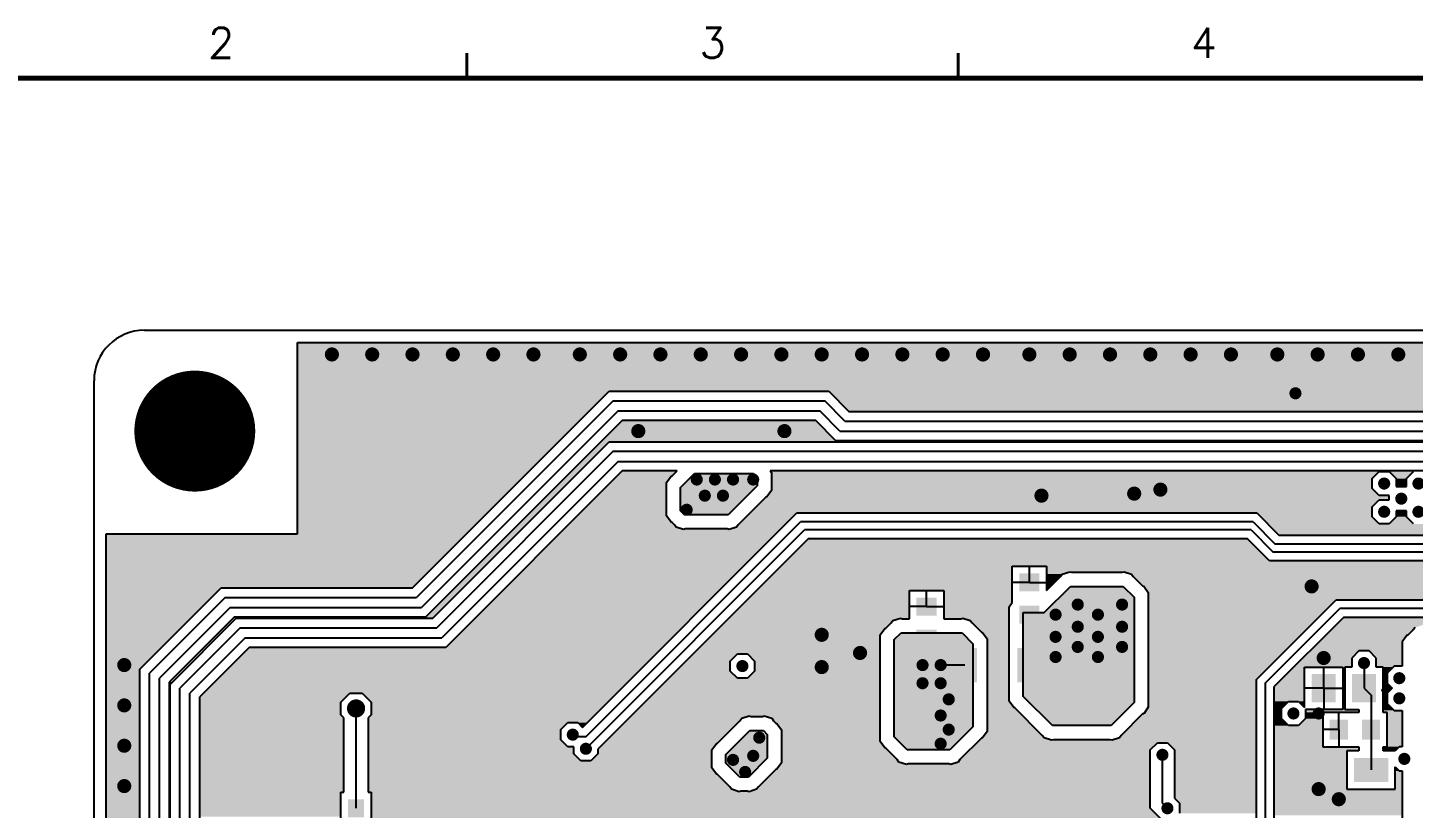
# Model space of a CAD drawing. Extents: x 295 to 953, y 10 to 290.
# Drawn here: x 545.9 to 683.4, y 212.6 to 290 of the extents above; entities that cross this region are included whole.
import ezdxf
from ezdxf.enums import TextEntityAlignment as Align

# ---------------------------------------------------------------- set-up
doc = ezdxf.new("R2010")
doc.units = 0
doc.header["$LTSCALE"] = 5
doc.header["$MEASUREMENT"] = 0
doc.layers.get('0').update_dxf_attribs({"linetype": 'CONTINUOUS', "lineweight": 25})
for name, color, linetype in [('19_SOLD_GBR', 10, 'CONTINUOUS'), ('문자', 4, 'CONTINUOUS'), ('테두리', 3, 'CONTINUOUS')]:
    doc.layers.add(name, color=color, linetype=linetype)
doc.styles.get("Standard").update_dxf_attribs({"font": 'simplex.shx'})

# ---------------------------------------------------------------- blocks, each defined once
blk = doc.blocks.new('C')
at = {"layer": '테두리'}
for points, const_width in [([(112.5, 287.5), (112.5, 285)], 0.3), ([(161.25, 287.5), (161.25, 285)], 0.3), ([(15, 285), (15, 15), (405, 15), (405, 285), (15, 285)], 0.5)]:
    blk.add_lwpolyline(points, dxfattribs=dict(at, const_width=const_width))
at = {"layer": '문자'}
for s, p in [('2', (88.12, 288.5)), ('3', (136.88, 288.5)), ('4', (185.62, 288.5))]:
    blk.add_text(s, height=3, dxfattribs=at).set_placement(p, align=Align.MIDDLE)

msp = doc.modelspace()

# ---------------------------------------------------------------- linework, layer by layer
for points, const_width in [([(576.43, 257.6, -1), (575.73, 257.6, -1)], 0.7), ([(580.43, 257.6, -1), (579.73, 257.6, -1)], 0.7), ([(584.43, 257.6, -1), (583.73, 257.6, -1)], 0.7), ([(588.43, 257.6, -1), (587.73, 257.6, -1)], 0.7), ([(592.43, 257.6, -1), (591.73, 257.6, -1)], 0.7), ([(596.43, 257.6, -1), (595.73, 257.6, -1)], 0.7), ([(601.03, 257.6, -1), (600.33, 257.6, -1)], 0.7), ([(605.03, 257.6, -1), (604.33, 257.6, -1)], 0.7), ([(609.03, 257.6, -1), (608.33, 257.6, -1)], 0.7), ([(613.03, 257.6, -1), (612.33, 257.6, -1)], 0.7), ([(617.03, 257.6, -1), (616.33, 257.6, -1)], 0.7), ([(621.03, 257.6, -1), (620.33, 257.6, -1)], 0.7), ([(625.03, 257.6, -1), (624.33, 257.6, -1)], 0.7), ([(629.03, 257.6, -1), (628.33, 257.6, -1)], 0.7), ([(633.03, 257.6, -1), (632.33, 257.6, -1)], 0.7), ([(637.03, 257.6, -1), (636.33, 257.6, -1)], 0.7), ([(641.03, 257.6, -1), (640.33, 257.6, -1)], 0.7), ([(645.63, 257.6, -1), (644.93, 257.6, -1)], 0.7), ([(649.63, 257.6, -1), (648.93, 257.6, -1)], 0.7), ([(653.63, 257.6, -1), (652.93, 257.6, -1)], 0.7), ([(657.63, 257.6, -1), (656.93, 257.6, -1)], 0.7), ([(661.63, 257.6, -1), (660.93, 257.6, -1)], 0.7), ([(665.63, 257.6, -1), (664.93, 257.6, -1)], 0.7), ([(670.23, 257.6, -1), (669.53, 257.6, -1)], 0.7), ([(674.23, 257.6, -1), (673.53, 257.6, -1)], 0.7), ([(678.23, 257.6, -1), (677.53, 257.6, -1)], 0.7), ([(682.23, 257.6, -1), (681.53, 257.6, -1)], 0.7), ([(565.48, 250, -1), (559.48, 250, -1)], 6), ([(671.98, 253.75, -1), (671.38, 253.75, -1)], 0.6), ([(606.83, 250, -1), (606.13, 250, -1)], 0.7), ([(621.33, 250, -1), (620.63, 250, -1)], 0.7), ([(612.58, 245.2, -1), (611.98, 245.2, -1)], 0.6), ([(614.38, 245.2, -1), (613.78, 245.2, -1)], 0.6), ([(616.18, 245.2, -1), (615.58, 245.2, -1)], 0.6), ([(618.18, 245.2, -1), (617.58, 245.2, -1)], 0.6), ([(658.63, 244.2, -1), (657.93, 244.2, -1)], 0.7), ([(680.78, 244.8, -1), (680.18, 244.8, -1)], 0.6), ([(684.18, 244.8, -1), (683.58, 244.8, -1)], 0.6), ([(613.38, 243.6, -1), (612.78, 243.6, -1)], 0.6), ([(615.18, 243.6, -1), (614.58, 243.6, -1)], 0.6), ([(646.83, 243.6, -1), (646.13, 243.6, -1)], 0.7), ([(656.03, 243.8, -1), (655.33, 243.8, -1)], 0.7), ([(682.48, 243.3, -1), (681.88, 243.3, -1)], 0.6), ([(611.58, 242.2, -1), (610.98, 242.2, -1)], 0.6), ([(680.78, 242, -1), (680.18, 242, -1)], 0.6), ([(684.18, 242, -1), (683.58, 242, -1)], 0.6), ([(673.63, 234.6, -1), (672.93, 234.6, -1)], 0.7), ([(648.18, 231.8, -1), (647.58, 231.8, -1)], 0.6), ([(650.38, 232.8, -1), (649.78, 232.8, -1)], 0.6), ([(652.38, 231.8, -1), (651.78, 231.8, -1)], 0.6), ([(654.78, 232.8, -1), (654.18, 232.8, -1)], 0.6), ([(650.38, 230.6, -1), (649.78, 230.6, -1)], 0.6), ([(654.78, 230.6, -1), (654.18, 230.6, -1)], 0.6), ([(625.03, 229.8, -1), (624.33, 229.8, -1)], 0.7), ([(648.18, 229.6, -1), (647.58, 229.6, -1)], 0.6), ([(652.38, 229.6, -1), (651.78, 229.6, -1)], 0.6), ([(628.83, 228, -1), (628.13, 228, -1)], 0.7), ([(648.18, 227.6, -1), (647.58, 227.6, -1)], 0.6), ([(650.38, 228.6, -1), (649.78, 228.6, -1)], 0.6), ([(652.38, 227.6, -1), (651.78, 227.6, -1)], 0.6), ([(654.78, 228.6, -1), (654.18, 228.6, -1)], 0.6), ([(674.83, 227.5, -1), (674.13, 227.5, -1)], 0.7), ([(555.83, 226.8, -1), (555.13, 226.8, -1)], 0.7), ([(617.11, 226.7, -1), (616.51, 226.7, -1)], 0.6), ([(625.03, 226.6, -1), (624.33, 226.6, -1)], 0.7), ([(634.98, 226.8, -1), (634.38, 226.8, -1)], 0.6), ([(636.78, 226.8, -1), (636.18, 226.8, -1)], 0.6), ([(678.78, 227, -1), (678.18, 227, -1)], 0.6), ([(634.98, 225, -1), (634.38, 225, -1)], 0.6), ([(636.78, 225, -1), (636.18, 225, -1)], 0.6), ([(682.28, 225.5, -1), (681.68, 225.5, -1)], 0.6), ([(680.48, 224.3, -1), (680.28, 224.3, -1)], 0.2), ([(682.28, 223.5, -1), (681.68, 223.5, -1)], 0.6), ([(555.83, 222.8, -1), (555.13, 222.8, -1)], 0.7), ([(578.93, 222.5, -1), (578.03, 222.5, -1)], 0.9), ([(637.58, 223.4, -1), (636.98, 223.4, -1)], 0.6), ([(636.78, 221.8, -1), (636.18, 221.8, -1)], 0.6), ([(671.78, 222, -1), (671.18, 222, -1)], 0.6), ([(674.28, 222, -1), (673.68, 222, -1)], 0.6), ([(600.28, 219.9, -1), (599.68, 219.9, -1)], 0.6), ([(618.78, 219.6, -1), (618.18, 219.6, -1)], 0.6), ([(637.58, 220.4, -1), (636.98, 220.4, -1)], 0.6), ([(555.83, 218.8, -1), (555.13, 218.8, -1)], 0.7), ([(601.58, 218.5, -1), (600.98, 218.5, -1)], 0.6), ([(636.78, 219, -1), (636.18, 219, -1)], 0.6), ([(616.18, 217.4, -1), (615.58, 217.4, -1)], 0.6), ([(618.18, 217.8, -1), (617.58, 217.8, -1)], 0.6), ([(658.78, 217.9, -1), (658.18, 217.9, -1)], 0.6), ([(682.78, 217.5, -1), (682.18, 217.5, -1)], 0.6), ([(617.38, 216.2, -1), (616.78, 216.2, -1)], 0.6), ([(555.83, 214.8, -1), (555.13, 214.8, -1)], 0.7), ([(674.33, 214.5, -1), (673.63, 214.5, -1)], 0.7), ([(659.28, 212.6, -1), (658.68, 212.6, -1)], 0.6), ([(676.33, 213.5, -1), (675.63, 213.5, -1)], 0.7)]:
    msp.add_lwpolyline(points, format="xyb", close=True, dxfattribs=dict(const_width=const_width))
for points in [[(644.28, 235.9), (644.28, 234.1), (646.28, 235.9), (646.28, 234.1)], [(634.08, 233.5), (634.08, 231.7), (636.08, 233.5), (636.08, 231.7)], [(644.28, 232.7), (644.28, 230.9), (646.28, 232.7), (646.28, 230.9)], [(634.08, 230.3), (634.08, 228.5), (636.08, 230.3), (636.08, 228.5)], [(637.68, 228.5), (637.68, 225.1), (640.08, 228.5), (640.08, 225.1)], [(644.08, 228.5), (644.08, 225.1), (646.48, 228.5), (646.48, 225.1)], [(673.28, 225.9), (673.28, 223.1), (675.68, 225.9), (675.68, 223.1)], [(677.28, 225.9), (677.28, 223.1), (679.68, 225.9), (679.68, 223.1)], [(675.08, 221.4), (675.08, 219.4), (676.88, 221.4), (676.88, 219.4)], [(678.28, 221.4), (678.28, 219.4), (680.08, 221.4), (680.08, 219.4)], [(677.48, 217.6), (677.48, 215.2), (680.88, 217.6), (680.88, 215.2)], [(577.68, 213.5), (577.68, 211.7), (579.28, 213.5), (579.28, 211.7)]]:
    msp.add_solid(points)
at = {"layer": '19_SOLD_GBR', "color": 7}
for p, q in [((557.48, 260), (807.48, 260)), ((572.68, 258.8), (792.28, 258.8)), ((572.68, 239.8), (572.68, 258.8)), ((552.48, 85), (552.48, 255)), ((584.08, 234.45), (603.58, 253.95)), ((603.98, 253), (584.48, 233.5)), ((603.58, 253.95), (625.37, 253.95)), ((603.98, 253), (624.98, 253)), ((626.98, 251), (624.98, 253)), ((625.37, 253.95), (627.37, 251.95)), ((604.48, 252), (584.98, 232.5)), ((604.48, 252), (624.48, 252)), ((626.48, 250), (624.48, 252)), ((627.37, 251.95), (725.37, 251.95)), ((604.87, 251.05), (585.37, 231.55)), ((624.08, 251.05), (604.87, 251.05)), ((626.08, 249.05), (624.08, 251.05)), ((626.98, 251), (724.98, 251)), ((586.08, 231.45), (603.58, 248.95)), ((603.58, 248.95), (723.87, 248.95)), ((724.08, 249.05), (626.08, 249.05)), ((626.48, 250), (724.48, 250)), ((603.98, 248), (586.48, 230.5)), ((603.98, 248), (723.48, 248)), ((604.48, 247), (586.98, 229.5)), ((604.48, 247), (722.98, 247)), ((604.87, 246.05), (587.37, 228.55)), ((610.33, 246.05), (604.87, 246.05)), ((609.28, 244.89), (609.74, 245.52)), ((609.28, 241.61), (609.28, 244.89)), ((609.74, 245.52), (609.83, 245.55)), ((609.83, 245.55), (610.33, 246.05)), ((610.68, 244.42), (612.06, 245.8)), ((612.06, 245.8), (617.9, 245.8)), ((617.9, 245.8), (618.28, 245.42)), ((618.28, 245.42), (618.28, 244.58)), ((619.56, 246.05), (619.68, 245.89)), ((722.58, 246.05), (619.56, 246.05)), ((619.68, 245.89), (619.68, 244.11)), ((679.28, 245.3), (679.98, 246)), ((679.28, 244.3), (679.28, 245.3)), ((679.98, 246), (680.98, 246)), ((680.98, 246), (681.68, 245.3)), ((681.68, 245.3), (681.68, 244.5)), ((682.68, 245.3), (683.38, 246)), ((682.68, 244.5), (682.68, 245.3)), ((610.68, 242.08), (610.68, 244.42)), ((618.28, 244.58), (615.4, 241.7)), ((619.12, 243.45), (616.39, 240.72)), ((619.22, 243.48), (619.12, 243.45)), ((619.68, 244.11), (619.22, 243.48)), ((679.98, 243.6), (679.28, 244.3)), ((680.98, 243.6), (679.98, 243.6)), ((680.98, 243.6), (680.98, 243.6)), ((680.98, 243.2), (680.98, 243.6)), ((681.68, 244.5), (682.68, 244.5)), ((681.68, 244.5), (681.68, 244.5)), ((682.68, 244.5), (682.68, 244.5)), ((611.06, 241.7), (610.68, 242.08)), ((679.28, 242.5), (679.98, 243.2)), ((679.28, 241.5), (679.28, 242.5)), ((679.98, 243.2), (680.98, 243.2)), ((680.98, 243.2), (680.98, 243.2)), ((681.68, 242.1), (681.68, 241.5)), ((681.68, 242.1), (681.68, 242.1)), ((682.68, 242.1), (681.68, 242.1)), ((682.68, 242.1), (682.68, 242.1)), ((682.68, 241.5), (682.68, 242.1)), ((600.96, 220.62), (622.22, 241.88)), ((601.28, 219.7), (622.58, 241)), ((609.74, 240.98), (609.28, 241.61)), ((609.83, 240.95), (609.74, 240.98)), ((610.06, 240.72), (609.83, 240.95)), ((610.24, 240.48), (610.06, 240.72)), ((615.4, 241.7), (611.06, 241.7)), ((616.39, 240.72), (616.22, 240.48)), ((622.22, 241.88), (667.84, 241.88)), ((667.48, 241), (622.58, 241)), ((667.48, 241), (669.68, 238.8)), ((667.84, 241.88), (670.04, 239.68)), ((679.98, 240.8), (679.28, 241.5)), ((680.98, 240.8), (679.98, 240.8)), ((681.68, 241.5), (680.98, 240.8)), ((683.38, 240.8), (682.68, 241.5)), ((553.68, 239.8), (572.68, 239.8)), ((553.68, 162.2), (553.68, 239.8)), ((601.28, 218.5), (622.98, 240.2)), ((623.34, 239.32), (602.48, 218.46)), ((610.98, 240.24), (610.24, 240.48)), ((611.17, 240.3), (610.98, 240.24)), ((615.29, 240.3), (611.17, 240.3)), ((615.48, 240.24), (615.29, 240.3)), ((616.22, 240.48), (615.48, 240.24)), ((667.28, 240.2), (622.98, 240.2)), ((666.92, 239.32), (623.34, 239.32)), ((669.12, 237.12), (666.92, 239.32)), ((667.28, 240.2), (669.48, 238)), ((670.04, 239.68), (694.94, 239.68)), ((693.98, 238), (669.48, 238)), ((694.58, 238.8), (669.68, 238.8)), ((643.58, 236.6), (646.98, 236.6)), ((643.58, 233), (643.58, 236.6)), ((645.28, 235), (645.28, 236.6)), ((646.98, 236.6), (646.98, 234.2)), ((693.62, 237.12), (669.12, 237.12)), ((646.98, 234.2), (648.36, 235.58)), ((648.36, 235.58), (648.54, 235.82)), ((648.54, 235.82), (649.28, 236.06)), ((649.28, 236.06), (649.47, 236)), ((649.47, 236), (654.49, 236)), ((654.49, 236), (654.68, 236.06)), ((654.68, 236.06), (655.42, 235.82)), ((655.42, 235.82), (655.59, 235.58)), ((655.59, 235.58), (656.52, 234.65)), ((557.03, 226.39), (565.08, 234.45)), ((565.08, 234.45), (584.08, 234.45)), ((633.38, 234.2), (636.78, 234.2)), ((633.38, 231.4), (633.38, 234.2)), ((635.08, 232.6), (635.08, 234.2)), ((636.78, 234.2), (636.78, 231.4)), ((645.28, 235), (643.58, 235)), ((645.28, 235), (646.98, 235)), ((646.76, 232), (649.36, 234.6)), ((649.36, 234.6), (654.6, 234.6)), ((654.6, 234.6), (655.68, 233.52)), ((656.52, 234.65), (656.62, 234.62)), ((656.62, 234.62), (657.08, 233.99)), ((657.08, 233.99), (657.08, 222.61)), ((565.48, 233.5), (557.98, 226)), ((565.98, 232.5), (558.98, 225.5)), ((565.48, 233.5), (584.48, 233.5)), ((565.98, 232.5), (584.98, 232.5)), ((635.08, 232.6), (633.38, 232.6)), ((635.08, 232.6), (636.78, 232.6)), ((643.28, 232.59), (643.58, 233)), ((643.28, 223.21), (643.28, 232.59)), ((655.68, 233.52), (655.68, 223.08)), ((667.8, 225.36), (675.72, 233.28)), ((668.68, 225), (676.08, 232.4)), ((675.72, 233.28), (685.85, 233.28)), ((686.67, 232.4), (676.08, 232.4)), ((566.37, 231.55), (559.93, 225.11)), ((560.03, 224.89), (566.58, 231.45)), ((585.37, 231.55), (566.37, 231.55)), ((566.58, 231.45), (586.08, 231.45)), ((631.03, 230.45), (631.56, 230.98)), ((631.56, 230.98), (631.74, 231.22)), ((631.74, 231.22), (632.48, 231.46)), ((632.48, 231.46), (632.67, 231.4)), ((632.67, 231.4), (633.38, 231.4)), ((636.78, 231.4), (638.49, 231.4)), ((638.49, 231.4), (638.68, 231.46)), ((638.68, 231.46), (639.42, 231.22)), ((639.42, 231.22), (639.59, 230.98)), ((639.59, 230.98), (640.52, 230.05)), ((644.68, 232), (646.76, 232)), ((644.68, 223.68), (644.68, 232)), ((676.44, 231.52), (669.55, 224.64)), ((685.85, 231.52), (676.44, 231.52)), ((566.98, 230.5), (560.98, 224.5)), ((566.98, 230.5), (586.48, 230.5)), ((630.48, 229.79), (630.94, 230.42)), ((630.48, 219.21), (630.48, 229.79)), ((630.94, 230.42), (631.03, 230.45)), ((631.88, 229.32), (632.56, 230)), ((632.56, 230), (638.6, 230)), ((638.6, 230), (639.68, 228.92)), ((640.52, 230.05), (640.62, 230.02)), ((640.62, 230.02), (641.08, 229.39)), ((682.74, 229.72), (682.28, 229.09)), ((682.83, 229.75), (682.74, 229.72)), ((683.36, 230.28), (682.83, 229.75)), ((683.54, 230.52), (683.36, 230.28)), ((567.48, 229.5), (561.98, 224)), ((567.87, 228.55), (562.93, 223.61)), ((567.48, 229.5), (586.98, 229.5)), ((587.37, 228.55), (567.87, 228.55)), ((631.88, 219.68), (631.88, 229.32)), ((639.68, 228.92), (639.68, 220.68)), ((641.08, 229.39), (641.08, 220.21)), ((677.98, 228.2), (677.28, 227.5)), ((678.98, 228.2), (677.98, 228.2)), ((679.68, 227.5), (678.98, 228.2)), ((682.28, 229.09), (682.28, 226.7)), ((615.61, 227.2), (616.31, 227.9)), ((615.61, 226.2), (615.61, 227.2)), ((616.31, 227.9), (617.31, 227.9)), ((617.31, 227.9), (618.01, 227.2)), ((618.01, 227.2), (618.01, 226.2)), ((677.28, 227.5), (677.28, 226.6)), ((678.48, 227), (678.48, 224.5)), ((679.68, 226.6), (679.68, 227.5)), ((557.03, 168.61), (557.03, 226.39)), ((557.98, 169), (557.98, 226)), ((558.98, 169.5), (558.98, 225.5)), ((616.31, 225.5), (615.61, 226.2)), ((617.31, 225.5), (616.31, 225.5)), ((618.01, 226.2), (617.31, 225.5)), ((638.88, 226.8), (636.48, 226.8)), ((672.58, 226.6), (676.38, 226.6)), ((672.58, 222.6), (672.58, 226.6)), ((674.48, 224.5), (674.48, 226.6)), ((676.38, 226.6), (676.38, 222.4)), ((676.58, 226.6), (676.58, 222.4)), ((677.28, 226.6), (676.58, 226.6)), ((680.38, 226.6), (679.68, 226.6)), ((680.38, 224.3), (680.38, 226.6)), ((681.48, 226.7), (680.78, 226)), ((680.78, 226), (680.78, 225)), ((682.28, 226.7), (681.48, 226.7)), ((559.93, 225.11), (559.93, 169.89)), ((560.03, 173.61), (560.03, 224.89)), ((560.98, 174), (560.98, 224.5)), ((667.8, 201.44), (667.8, 225.36)), ((668.68, 225), (668.68, 201.8)), ((669.55, 224.64), (669.55, 202.16)), ((674.48, 224.5), (672.58, 224.5)), ((674.48, 224.5), (674.48, 222.4)), ((674.48, 224.5), (676.38, 224.5)), ((678.48, 224.5), (679.18, 223.8)), ((680.38, 222.1), (680.38, 224.3)), ((680.78, 225), (681.28, 224.5)), ((681.28, 224.5), (680.78, 224)), ((561.98, 175), (561.98, 224)), ((562.93, 223.61), (562.93, 192.65)), ((576.98, 223.12), (577.86, 224)), ((576.98, 221.88), (576.98, 223.12)), ((577.86, 224), (579.1, 224)), ((579.1, 224), (579.98, 223.12)), ((579.98, 223.12), (579.98, 221.88)), ((643.74, 222.58), (643.28, 223.21)), ((647.56, 220.8), (644.68, 223.68)), ((655.68, 223.08), (653.4, 220.8)), ((670.28, 222.5), (670.98, 223.2)), ((670.98, 223.2), (671.98, 223.2)), ((671.98, 223.2), (672.58, 222.6)), ((679.18, 223.8), (679.18, 220.4)), ((680.78, 224), (680.78, 223)), ((680.78, 223), (681.48, 222.3)), ((577.28, 221.58), (576.98, 221.88)), ((577.28, 214.2), (577.28, 221.58)), ((578.48, 212.6), (578.48, 222.5)), ((579.98, 221.88), (579.68, 221.58)), ((579.68, 221.58), (579.68, 214.2)), ((616.56, 221.28), (616.74, 221.52)), ((616.74, 221.52), (617.48, 221.76)), ((617.48, 221.76), (617.67, 221.7)), ((617.67, 221.7), (618.79, 221.7)), ((618.79, 221.7), (618.98, 221.76)), ((618.98, 221.76), (619.72, 221.52)), ((619.72, 221.52), (619.89, 221.28)), ((643.83, 222.55), (643.74, 222.58)), ((646.56, 219.82), (643.83, 222.55)), ((656.52, 221.95), (654.39, 219.82)), ((656.62, 221.98), (656.52, 221.95)), ((657.08, 222.61), (656.62, 221.98)), ((670.28, 221.5), (670.28, 222.5)), ((670.98, 220.8), (670.28, 221.5)), ((672.68, 221.5), (671.98, 220.8)), ((676.38, 222.4), (672.68, 222.4)), ((672.68, 222.4), (672.68, 221.5)), ((674.38, 222.1), (674.38, 218.7)), ((677.98, 222.1), (674.38, 222.1)), ((675.98, 220.4), (675.98, 222.1)), ((676.58, 222.4), (677.98, 222.4)), ((677.98, 222.4), (677.98, 222.1)), ((680.78, 222.1), (680.38, 222.1)), ((680.78, 218.7), (680.78, 222.1)), ((681.48, 222.3), (682.28, 222.3)), ((682.28, 222.3), (682.28, 218.7)), ((598.78, 220.4), (599.48, 221.1)), ((598.78, 219.4), (598.78, 220.4)), ((599.48, 221.1), (600.48, 221.1)), ((600.48, 221.1), (600.96, 220.62)), ((614.33, 219.05), (616.56, 221.28)), ((615.18, 217.92), (617.56, 220.3)), ((617.56, 220.3), (618.9, 220.3)), ((618.9, 220.3), (619.28, 219.92)), ((619.89, 221.28), (620.12, 221.05)), ((620.12, 221.05), (620.22, 221.02)), ((620.22, 221.02), (620.68, 220.39)), ((620.68, 220.39), (620.68, 217.11)), ((639.68, 220.68), (637.4, 218.4)), ((641.08, 220.21), (640.62, 219.58)), ((653.4, 220.8), (647.56, 220.8)), ((671.98, 220.8), (670.98, 220.8)), ((675.98, 220.4), (674.38, 220.4)), ((675.98, 220.4), (675.98, 218.7)), ((679.18, 220.4), (679.18, 216.4)), ((599.48, 218.7), (598.78, 219.4)), ((600.08, 218.7), (599.48, 218.7)), ((599.98, 219.7), (599.98, 219.9)), ((601.28, 219.7), (599.98, 219.7)), ((600.08, 218), (600.08, 218.7)), ((613.78, 218.39), (614.24, 219.02)), ((614.24, 219.02), (614.33, 219.05)), ((619.28, 219.92), (619.28, 217.58)), ((630.94, 218.58), (630.48, 219.21)), ((631.03, 218.55), (630.94, 218.58)), ((633.16, 218.4), (631.88, 219.68)), ((640.52, 219.55), (638.39, 217.42)), ((640.62, 219.58), (640.52, 219.55)), ((646.74, 219.58), (646.56, 219.82)), ((647.48, 219.34), (646.74, 219.58)), ((647.67, 219.4), (647.48, 219.34)), ((653.29, 219.4), (647.67, 219.4)), ((653.48, 219.34), (653.29, 219.4)), ((654.22, 219.58), (653.48, 219.34)), ((654.39, 219.82), (654.22, 219.58)), ((657.28, 218.4), (657.98, 219.1)), ((657.98, 219.1), (658.98, 219.1)), ((658.98, 219.1), (659.68, 218.4)), ((674.38, 218.7), (677.98, 218.7)), ((677.98, 218.7), (677.98, 218.3)), ((680.38, 218.7), (680.78, 218.7)), ((680.38, 218.3), (680.38, 218.7)), ((681.98, 218.7), (681.58, 218.3)), ((682.28, 218.7), (681.98, 218.7)), ((600.78, 217.3), (600.08, 218)), ((601.78, 217.3), (600.78, 217.3)), ((602.48, 218), (601.78, 217.3)), ((602.48, 218.46), (602.48, 218)), ((613.78, 216.61), (613.78, 218.39)), ((615.18, 217.08), (615.18, 217.92)), ((619.28, 217.58), (617.4, 215.7)), ((632.16, 217.42), (631.03, 218.55)), ((632.34, 217.18), (632.16, 217.42)), ((637.4, 218.4), (633.16, 218.4)), ((638.39, 217.42), (638.22, 217.18)), ((657.28, 212.6), (657.28, 218.4)), ((658.48, 213.1), (658.48, 217.9)), ((659.68, 218.4), (659.68, 213.6)), ((676.78, 218.3), (676.78, 214.5)), ((677.98, 218.3), (676.78, 218.3)), ((681.58, 218.3), (680.38, 218.3)), ((681.58, 218.3), (681.58, 218.3)), ((614.24, 215.98), (613.78, 216.61)), ((614.33, 215.95), (614.24, 215.98)), ((615.56, 214.72), (614.33, 215.95)), ((616.56, 215.7), (615.18, 217.08)), ((620.12, 216.45), (618.39, 214.72)), ((620.22, 216.48), (620.12, 216.45)), ((620.68, 217.11), (620.22, 216.48)), ((633.08, 216.94), (632.34, 217.18)), ((633.27, 217), (633.08, 216.94)), ((637.29, 217), (633.27, 217)), ((637.48, 216.94), (637.29, 217)), ((638.22, 217.18), (637.48, 216.94)), ((681.58, 216.7), (681.98, 216.3)), ((681.58, 214.5), (681.58, 216.7)), ((681.98, 216.3), (682.28, 216.3)), ((682.28, 216.3), (682.28, 202.4)), ((615.74, 214.48), (615.56, 214.72)), ((616.48, 214.24), (615.74, 214.48)), ((617.4, 215.7), (616.56, 215.7)), ((618.22, 214.48), (617.48, 214.24)), ((618.39, 214.72), (618.22, 214.48)), ((676.78, 214.5), (681.58, 214.5)), ((576.98, 214.2), (577.28, 214.2)), ((576.98, 211.26), (576.98, 214.2)), ((579.68, 214.2), (579.98, 214.2)), ((579.98, 214.2), (579.98, 211.1)), ((616.67, 214.3), (616.48, 214.24)), ((617.29, 214.3), (616.67, 214.3)), ((617.48, 214.24), (617.29, 214.3)), ((658.98, 212.6), (658.48, 213.1)), ((659.68, 213.6), (660.18, 213.1)), ((660.18, 213.1), (660.18, 212.1)), ((658.48, 211.4), (657.28, 212.6))]:
    msp.add_line(p, q, dxfattribs=at)
msp.add_arc((557.48, 255), 5, 90, 180, dxfattribs=at)
for points in [[(792.28, 253.95), (792.28, 258.8), (572.68, 253.95), (572.68, 258.8)], [(792.28, 258.8), (792.28, 258.8), (572.68, 258.8), (603.58, 258.8)], [(589.43, 239.8), (603.58, 253.95), (572.68, 239.8), (572.68, 253.95)], [(792.28, 253.95), (792.28, 253.95), (625.37, 253.95), (603.58, 253.95)], [(792.28, 251.95), (792.28, 253.95), (627.37, 251.95), (625.37, 253.95)], [(792.28, 251.95), (792.28, 251.95), (725.37, 251.95), (627.37, 251.95)], [(626.08, 249.05), (624.08, 251.05), (602.87, 249.05), (604.87, 251.05)], [(624.08, 251.05), (624.08, 251.05), (604.87, 251.05), (624.08, 251.05)], [(586.18, 231.55), (603.58, 248.95), (585.37, 231.55), (602.77, 248.95)], [(724.18, 248.95), (724.08, 249.05), (602.77, 248.95), (602.87, 249.05)], [(724.18, 248.95), (724.18, 248.95), (723.87, 248.95), (603.58, 248.95)], [(609.28, 241.61), (609.28, 244.89), (600.43, 241.61), (603.71, 244.89)], [(609.28, 244.89), (609.74, 245.52), (603.71, 244.89), (604.34, 245.52)], [(609.74, 245.52), (609.83, 245.55), (604.34, 245.52), (604.37, 245.55)], [(609.83, 245.55), (610.33, 246.05), (604.37, 245.55), (604.87, 246.05)], [(610.33, 246.05), (610.33, 246.05), (604.87, 246.05), (610.33, 246.05)], [(618.28, 244.58), (618.28, 245.42), (610.84, 244.58), (611.68, 245.42)], [(618.28, 245.42), (617.9, 245.8), (611.68, 245.42), (612.06, 245.8)], [(617.9, 245.8), (617.9, 245.8), (612.06, 245.8), (617.9, 245.8)], [(722.63, 246), (722.58, 246.05), (619.6, 246), (619.56, 246.05)], [(722.58, 246.05), (722.58, 246.05), (619.56, 246.05), (622.22, 246.05)], [(679.87, 245.89), (679.98, 246), (619.68, 245.89), (619.6, 246)], [(679.28, 245.3), (679.87, 245.89), (619.68, 245.3), (619.68, 245.89)], [(679.28, 244.3), (679.28, 245.3), (619.68, 244.3), (619.68, 245.3)], [(683.38, 246), (683.38, 246), (680.98, 246), (679.98, 246)], [(682.68, 245.3), (683.38, 246), (681.68, 245.3), (680.98, 246)], [(682.68, 244.5), (682.68, 245.3), (681.68, 244.5), (681.68, 245.3)], [(618.11, 244.42), (618.28, 244.58), (610.68, 244.42), (610.84, 244.58)], [(615.78, 242.08), (618.11, 244.42), (610.68, 242.08), (610.68, 244.42)], [(680.98, 243.2), (680.98, 243.45), (618.87, 243.2), (619.12, 243.45)], [(680.98, 243.45), (680.98, 243.48), (619.12, 243.45), (619.22, 243.48)], [(680.98, 243.48), (680.98, 243.6), (619.22, 243.48), (619.31, 243.6)], [(679.98, 243.6), (679.47, 244.11), (619.31, 243.6), (619.68, 244.11)], [(679.47, 244.11), (679.28, 244.3), (619.68, 244.11), (619.68, 244.3)], [(682.68, 244.5), (682.68, 244.5), (682.68, 244.5), (681.68, 244.5)], [(615.4, 241.7), (615.78, 242.08), (611.06, 241.7), (610.68, 242.08)], [(679.28, 241.88), (679.28, 242.5), (617.55, 241.88), (618.17, 242.5)], [(679.28, 242.5), (679.98, 243.2), (618.17, 242.5), (618.87, 243.2)], [(680.98, 243.2), (680.98, 243.2), (680.98, 243.2), (679.98, 243.2)], [(682.68, 241.5), (682.68, 242.1), (681.68, 241.5), (681.68, 242.1)], [(610.24, 240.48), (610.06, 240.72), (599.3, 240.48), (599.54, 240.72)], [(610.06, 240.72), (609.83, 240.95), (599.54, 240.72), (599.77, 240.95)], [(609.83, 240.95), (609.74, 240.98), (599.77, 240.95), (599.8, 240.98)], [(609.74, 240.98), (609.28, 241.61), (599.8, 240.98), (600.43, 241.61)], [(620.82, 240.48), (621.06, 240.72), (616.22, 240.48), (616.39, 240.72)], [(621.06, 240.72), (622.22, 241.88), (616.39, 240.72), (617.55, 241.88)], [(679.28, 241.88), (679.28, 241.88), (667.84, 241.88), (622.22, 241.88)], [(679.28, 241.5), (679.28, 241.88), (668.21, 241.5), (667.84, 241.88)], [(679.98, 240.8), (679.28, 241.5), (668.92, 240.8), (668.21, 241.5)], [(706.78, 239.68), (706.78, 240.8), (670.04, 239.68), (668.92, 240.8)], [(683.38, 240.8), (682.68, 241.5), (680.98, 240.8), (681.68, 241.5)], [(584.08, 234.45), (589.43, 239.8), (553.68, 234.45), (553.68, 239.8)], [(589.43, 239.8), (589.43, 239.8), (553.68, 239.8), (572.68, 239.8)], [(608.89, 228.55), (620.58, 240.24), (587.37, 228.55), (599.06, 240.24)], [(610.98, 240.24), (610.24, 240.48), (599.06, 240.24), (599.3, 240.48)], [(615.48, 240.24), (615.29, 240.3), (610.98, 240.24), (611.17, 240.3)], [(620.58, 240.24), (620.82, 240.48), (615.48, 240.24), (616.22, 240.48)], [(667.18, 239.06), (666.92, 239.32), (623.08, 239.06), (623.34, 239.32)], [(666.92, 239.32), (666.92, 239.32), (657.98, 239.32), (666.92, 239.32)], [(706.78, 239.68), (706.78, 239.68), (694.94, 239.68), (670.04, 239.68)], [(669.12, 237.12), (667.18, 239.06), (621.14, 237.12), (623.08, 239.06)], [(643.58, 234.2), (643.58, 236.6), (618.21, 234.2), (620.61, 236.6)], [(694.14, 236.6), (693.62, 237.12), (620.61, 236.6), (621.14, 237.12)], [(694.14, 236.6), (694.14, 236.6), (646.98, 236.6), (643.58, 236.6)], [(694.68, 236.06), (694.14, 236.6), (646.98, 236.06), (646.98, 236.6)], [(648.54, 235.82), (649.28, 236.06), (646.98, 235.82), (646.98, 236.06)], [(648.36, 235.58), (648.54, 235.82), (646.98, 235.58), (646.98, 235.82)], [(646.98, 234.2), (648.36, 235.58), (646.98, 234.2), (646.98, 235.58)], [(654.49, 236), (654.68, 236.06), (649.47, 236), (649.28, 236.06)], [(694.92, 235.82), (694.68, 236.06), (655.42, 235.82), (654.68, 236.06)], [(695.16, 235.58), (694.92, 235.82), (655.59, 235.58), (655.42, 235.82)], [(696.09, 234.65), (695.16, 235.58), (656.52, 234.65), (655.59, 235.58)], [(557.03, 226.39), (565.08, 234.45), (553.68, 226.39), (553.68, 234.45)], [(633.38, 232.3), (633.38, 234.2), (616.31, 232.3), (618.21, 234.2)], [(643.58, 234.2), (643.58, 234.2), (636.78, 234.2), (633.38, 234.2)], [(643.58, 233), (643.58, 234.2), (636.78, 233), (636.78, 234.2)], [(655.68, 233.52), (654.6, 234.6), (648.28, 233.52), (649.36, 234.6)], [(654.6, 234.6), (654.6, 234.6), (649.36, 234.6), (654.6, 234.6)], [(696.12, 234.62), (696.09, 234.65), (656.62, 234.62), (656.52, 234.65)], [(696.75, 233.99), (696.12, 234.62), (657.08, 233.99), (656.62, 234.62)], [(697.14, 233.6), (696.75, 233.99), (657.08, 233.6), (657.08, 233.99)], [(643.28, 232.59), (643.58, 233), (636.78, 232.59), (636.78, 233)], [(643.28, 231.46), (643.28, 232.59), (636.78, 231.46), (636.78, 232.59)], [(655.68, 232), (655.68, 233.52), (646.76, 232), (648.28, 233.52)], [(685.85, 233.28), (686.17, 233.6), (657.08, 233.28), (657.08, 233.6)], [(667.8, 225.36), (675.72, 233.28), (657.08, 225.36), (657.08, 233.28)], [(560.24, 225.11), (566.58, 231.45), (559.93, 225.11), (566.27, 231.45)], [(586.08, 231.45), (586.18, 231.55), (566.27, 231.45), (566.37, 231.55)], [(586.18, 231.55), (586.18, 231.55), (566.37, 231.55), (585.37, 231.55)], [(631.03, 230.45), (631.56, 230.98), (614.47, 230.45), (615, 230.98)], [(631.56, 230.98), (631.74, 231.22), (615, 230.98), (615.23, 231.22)], [(631.74, 231.22), (632.48, 231.46), (615.23, 231.22), (615.48, 231.46)], [(633.38, 231.46), (633.38, 232.3), (615.48, 231.46), (616.31, 232.3)], [(633.38, 231.4), (633.38, 231.46), (632.67, 231.4), (632.48, 231.46)], [(638.49, 231.4), (638.68, 231.46), (636.78, 231.4), (636.78, 231.46)], [(643.28, 231.22), (643.28, 231.46), (639.42, 231.22), (638.68, 231.46)], [(643.28, 230.98), (643.28, 231.22), (639.59, 230.98), (639.42, 231.22)], [(643.28, 230.05), (643.28, 230.98), (640.52, 230.05), (639.59, 230.98)], [(655.68, 223.68), (655.68, 232), (644.68, 223.68), (644.68, 232)], [(655.68, 232), (655.68, 232), (644.68, 232), (646.76, 232)], [(688.18, 230.76), (688.18, 231.2), (675.68, 230.76), (676.12, 231.2)], [(686.17, 231.2), (685.85, 231.52), (676.12, 231.2), (676.44, 231.52)], [(685.85, 231.52), (685.85, 231.52), (676.44, 231.52), (685.85, 231.52)], [(630.48, 227.9), (630.48, 229.79), (611.91, 227.9), (613.8, 229.79)], [(630.48, 229.79), (630.94, 230.42), (613.8, 229.79), (614.43, 230.42)], [(630.94, 230.42), (631.03, 230.45), (614.43, 230.42), (614.47, 230.45)], [(639.28, 229.32), (638.6, 230), (631.88, 229.32), (632.56, 230)], [(638.6, 230), (638.6, 230), (632.56, 230), (638.6, 230)], [(643.28, 230.02), (643.28, 230.05), (640.62, 230.02), (640.52, 230.05)], [(643.28, 229.39), (643.28, 230.02), (641.08, 229.39), (640.62, 230.02)], [(682.28, 229.09), (682.74, 229.72), (674.01, 229.09), (674.64, 229.72)], [(682.74, 229.72), (682.83, 229.75), (674.64, 229.72), (674.67, 229.75)], [(682.83, 229.75), (683.36, 230.28), (674.67, 229.75), (675.2, 230.28)], [(683.36, 230.28), (683.54, 230.52), (675.2, 230.28), (675.44, 230.52)], [(683.54, 230.52), (684.28, 230.76), (675.44, 230.52), (675.68, 230.76)], [(604.34, 224), (608.89, 228.55), (563.32, 224), (567.87, 228.55)], [(608.89, 228.55), (608.89, 228.55), (577.86, 228.55), (587.37, 228.55)], [(639.68, 228.92), (639.28, 229.32), (631.88, 228.92), (631.88, 229.32)], [(639.68, 220.68), (639.68, 228.92), (631.88, 220.68), (631.88, 228.92)], [(643.28, 223.21), (643.28, 229.39), (641.08, 223.21), (641.08, 229.39)], [(677.44, 227.66), (677.98, 228.2), (672.58, 227.66), (673.12, 228.2)], [(682.28, 228.2), (682.28, 229.09), (673.12, 228.2), (674.01, 229.09)], [(682.28, 228.2), (682.28, 228.2), (678.98, 228.2), (677.98, 228.2)], [(682.28, 227.5), (682.28, 228.2), (679.68, 227.5), (678.98, 228.2)], [(615.61, 226.2), (615.61, 227.2), (610.22, 226.2), (611.21, 227.2)], [(615.61, 227.2), (616.31, 227.9), (611.21, 227.2), (611.91, 227.9)], [(630.48, 227.9), (630.48, 227.9), (617.31, 227.9), (616.31, 227.9)], [(630.48, 227.2), (630.48, 227.9), (618.01, 227.2), (617.31, 227.9)], [(630.48, 226.2), (630.48, 227.2), (618.01, 226.2), (618.01, 227.2)], [(677.28, 226.6), (677.28, 227.5), (671.52, 226.6), (672.41, 227.5)], [(677.28, 227.5), (677.44, 227.66), (672.41, 227.5), (672.58, 227.66)], [(682.28, 226.7), (682.28, 227.5), (679.68, 226.7), (679.68, 227.5)], [(557.03, 168.61), (557.03, 226.39), (553.68, 168.61), (553.68, 226.39)], [(630.48, 221.76), (630.48, 225.5), (605.78, 221.76), (609.51, 225.5)], [(616.31, 225.5), (615.61, 226.2), (609.51, 225.5), (610.22, 226.2)], [(630.48, 225.5), (630.48, 225.67), (617.31, 225.5), (617.48, 225.67)], [(630.48, 225.67), (630.48, 226.2), (617.48, 225.67), (618.01, 226.2)], [(672.58, 224.64), (672.58, 226.6), (669.55, 224.64), (671.52, 226.6)], [(676.58, 226.6), (676.58, 226.6), (676.38, 226.6), (672.58, 226.6)], [(676.58, 222.4), (676.58, 226.6), (676.38, 222.4), (676.38, 226.6)], [(681.38, 226.6), (681.48, 226.7), (679.68, 226.6), (679.68, 226.7)], [(681.38, 226.6), (681.38, 226.6), (680.38, 226.6), (679.68, 226.6)], [(680.78, 226), (681.38, 226.6), (680.38, 226), (680.38, 226.6)], [(680.78, 225), (680.78, 226), (680.38, 225), (680.38, 226)], [(560.03, 224.89), (560.24, 225.11), (559.93, 224.89), (559.93, 225.11)], [(560.03, 173.61), (560.03, 224.89), (559.93, 173.61), (559.93, 224.89)], [(667.8, 222.61), (667.8, 225.36), (657.08, 222.61), (657.08, 225.36)], [(672.58, 223.2), (672.58, 224.64), (669.55, 223.2), (669.55, 224.64)], [(681.28, 224.5), (680.78, 225), (680.38, 224.5), (680.38, 225)], [(680.78, 224), (681.28, 224.5), (680.38, 224), (680.38, 224.5)], [(577.46, 223.61), (577.86, 224), (562.93, 223.61), (563.32, 224)], [(576.98, 223.12), (577.46, 223.61), (562.93, 223.12), (562.93, 223.61)], [(576.98, 221.88), (576.98, 223.12), (562.93, 221.88), (562.93, 223.12)], [(604.34, 224), (604.34, 224), (579.1, 224), (577.86, 224)], [(603.46, 223.12), (604.34, 224), (579.98, 223.12), (579.1, 224)], [(602.22, 221.88), (603.46, 223.12), (579.98, 221.88), (579.98, 223.12)], [(643.74, 222.58), (643.28, 223.21), (641.08, 222.58), (641.08, 223.21)], [(655.68, 223.08), (655.68, 223.68), (645.28, 223.08), (644.68, 223.68)], [(653.4, 220.8), (655.68, 223.08), (647.56, 220.8), (645.28, 223.08)], [(670.28, 222.5), (670.98, 223.2), (669.55, 222.5), (669.55, 223.2)], [(672.58, 223.2), (672.58, 223.2), (671.98, 223.2), (670.98, 223.2)], [(672.58, 222.6), (672.58, 223.2), (672.58, 222.6), (671.98, 223.2)], [(680.78, 223), (680.78, 224), (680.38, 223), (680.38, 224)], [(681.48, 222.3), (680.78, 223), (680.38, 222.3), (680.38, 223)], [(577.28, 221.58), (576.98, 221.88), (562.93, 221.58), (562.93, 221.88)], [(577.28, 214.2), (577.28, 221.58), (562.93, 214.2), (562.93, 221.58)], [(601.92, 221.58), (602.22, 221.88), (579.68, 221.58), (579.98, 221.88)], [(601.44, 221.1), (601.92, 221.58), (579.68, 221.1), (579.68, 221.58)], [(616.56, 221.28), (616.74, 221.52), (605.3, 221.28), (605.54, 221.52)], [(616.74, 221.52), (617.48, 221.76), (605.54, 221.52), (605.78, 221.76)], [(618.79, 221.7), (618.98, 221.76), (617.67, 221.7), (617.48, 221.76)], [(630.48, 221.52), (630.48, 221.76), (619.72, 221.52), (618.98, 221.76)], [(630.48, 221.28), (630.48, 221.52), (619.89, 221.28), (619.72, 221.52)], [(643.83, 222.55), (643.74, 222.58), (641.08, 222.55), (641.08, 222.58)], [(646.17, 220.21), (643.83, 222.55), (641.08, 220.21), (641.08, 222.55)], [(667.8, 219.82), (667.8, 221.95), (654.39, 219.82), (656.52, 221.95)], [(667.8, 221.95), (667.8, 221.98), (656.52, 221.95), (656.62, 221.98)], [(667.8, 221.98), (667.8, 222.61), (656.62, 221.98), (657.08, 222.61)], [(670.28, 221.5), (670.28, 222.5), (669.55, 221.5), (669.55, 222.5)], [(670.98, 220.8), (670.28, 221.5), (669.55, 220.8), (669.55, 221.5)], [(674.38, 220.81), (674.38, 221.5), (671.98, 220.81), (672.68, 221.5)], [(677.98, 222.1), (677.98, 222.4), (672.68, 222.1), (672.68, 222.4)], [(677.98, 222.4), (677.98, 222.4), (672.68, 222.4), (673.28, 222.4)], [(674.38, 221.5), (674.38, 222.1), (672.68, 221.5), (672.68, 222.1)], [(677.98, 222.4), (677.98, 222.4), (673.28, 222.4), (676.1, 222.4)], [(677.98, 222.4), (677.85, 222.4), (676.1, 222.4), (676.38, 222.4)], [(682.28, 222.1), (682.28, 222.3), (680.38, 222.1), (680.38, 222.3)], [(682.28, 222.1), (682.28, 222.1), (680.78, 222.1), (680.38, 222.1)], [(682.28, 218.7), (682.28, 222.1), (680.78, 218.7), (680.78, 222.1)], [(598.78, 220.4), (599.48, 221.1), (579.68, 220.4), (579.68, 221.1)], [(598.78, 219.4), (598.78, 220.4), (579.68, 219.4), (579.68, 220.4)], [(601.44, 221.1), (601.44, 221.1), (600.48, 221.1), (599.48, 221.1)], [(600.96, 220.62), (601.44, 221.1), (600.96, 220.62), (600.48, 221.1)], [(614.33, 219.05), (616.56, 221.28), (603.07, 219.05), (605.3, 221.28)], [(619.28, 219.92), (618.9, 220.3), (617.18, 219.92), (617.56, 220.3)], [(618.9, 220.3), (618.9, 220.3), (617.56, 220.3), (618.9, 220.3)], [(630.48, 221.05), (630.48, 221.28), (620.12, 221.05), (619.89, 221.28)], [(630.48, 221.02), (630.48, 221.05), (620.22, 221.02), (620.12, 221.05)], [(630.48, 220.39), (630.48, 221.02), (620.68, 220.39), (620.22, 221.02)], [(630.48, 219.21), (630.48, 220.39), (620.68, 219.21), (620.68, 220.39)], [(638.68, 219.68), (639.68, 220.68), (631.88, 219.68), (631.88, 220.68)], [(646.56, 219.82), (646.17, 220.21), (640.79, 219.82), (641.08, 220.21)], [(674.38, 218.7), (674.38, 220.8), (669.55, 218.7), (669.55, 220.8)], [(674.38, 220.8), (674.38, 220.81), (671.98, 220.8), (671.98, 220.81)], [(599.48, 218.7), (598.78, 219.4), (579.68, 218.7), (579.68, 219.4)], [(600.08, 218), (600.08, 218.7), (579.68, 218), (579.68, 218.7)], [(613.83, 218.46), (614.24, 219.02), (602.48, 218.46), (603.04, 219.02)], [(614.24, 219.02), (614.33, 219.05), (603.04, 219.02), (603.07, 219.05)], [(619.28, 217.92), (619.28, 219.92), (615.18, 217.92), (617.18, 219.92)], [(630.94, 218.58), (630.48, 219.21), (620.68, 218.58), (620.68, 219.21)], [(631.03, 218.55), (630.94, 218.58), (620.68, 218.55), (620.68, 218.58)], [(637.4, 218.4), (638.68, 219.68), (633.16, 218.4), (631.88, 219.68)], [(657.28, 218.4), (657.98, 219.1), (639.37, 218.4), (640.07, 219.1)], [(667.8, 219.1), (667.8, 219.34), (640.07, 219.1), (640.31, 219.34)], [(647.48, 219.34), (646.83, 219.55), (640.31, 219.34), (640.52, 219.55)], [(646.83, 219.55), (646.74, 219.58), (640.52, 219.55), (640.62, 219.58)], [(646.74, 219.58), (646.56, 219.82), (640.62, 219.58), (640.79, 219.82)], [(653.48, 219.34), (653.29, 219.4), (647.48, 219.34), (647.67, 219.4)], [(667.8, 219.34), (667.8, 219.58), (653.48, 219.34), (654.22, 219.58)], [(667.8, 219.58), (667.8, 219.82), (654.22, 219.58), (654.39, 219.82)], [(667.8, 219.1), (667.8, 219.1), (658.98, 219.1), (657.98, 219.1)], [(667.8, 218.4), (667.8, 219.1), (659.68, 218.4), (658.98, 219.1)], [(677.98, 218.3), (677.98, 218.7), (669.55, 218.3), (669.55, 218.7)], [(681.58, 218.3), (681.98, 218.7), (680.38, 218.3), (680.38, 218.7)], [(681.98, 218.7), (681.98, 218.7), (680.38, 218.7), (680.78, 218.7)], [(600.78, 217.3), (600.08, 218), (579.68, 217.3), (579.68, 218)], [(613.78, 216.61), (613.78, 217.3), (579.68, 216.61), (579.68, 217.3)], [(613.78, 217.3), (613.78, 218), (601.78, 217.3), (602.48, 218)], [(613.78, 218.39), (613.83, 218.46), (602.48, 218.39), (602.48, 218.46)], [(613.78, 218), (613.78, 218.39), (602.48, 218), (602.48, 218.39)], [(619.28, 217.58), (619.28, 217.92), (615.18, 217.58), (615.18, 217.92)], [(618.78, 217.08), (619.28, 217.58), (615.18, 217.08), (615.18, 217.58)], [(632.16, 217.42), (631.03, 218.55), (620.68, 217.42), (620.68, 218.55)], [(632.34, 217.18), (632.16, 217.42), (620.68, 217.18), (620.68, 217.42)], [(657.28, 217.18), (657.28, 217.42), (638.22, 217.18), (638.39, 217.42)], [(657.28, 217.42), (657.28, 218.4), (638.39, 217.42), (639.37, 218.4)], [(667.8, 213.6), (667.8, 218.4), (659.68, 213.6), (659.68, 218.4)], [(676.78, 214.5), (676.78, 218.3), (669.55, 214.5), (669.55, 218.3)], [(681.58, 218.3), (681.58, 218.3), (681.58, 218.3), (680.38, 218.3)], [(614.24, 215.98), (613.78, 216.61), (579.68, 215.98), (579.68, 216.61)], [(614.33, 215.95), (614.24, 215.98), (579.68, 215.95), (579.68, 215.98)], [(615.56, 214.72), (614.33, 215.95), (579.68, 214.72), (579.68, 215.95)], [(617.4, 215.7), (618.78, 217.08), (616.56, 215.7), (615.18, 217.08)], [(657.28, 214.72), (657.28, 216.45), (618.39, 214.72), (620.12, 216.45)], [(657.28, 216.45), (657.28, 216.48), (620.12, 216.45), (620.22, 216.48)], [(657.28, 216.48), (657.28, 216.94), (620.22, 216.48), (620.55, 216.94)], [(633.08, 216.94), (632.55, 217.11), (620.55, 216.94), (620.68, 217.11)], [(632.55, 217.11), (632.34, 217.18), (620.68, 217.11), (620.68, 217.18)], [(637.48, 216.94), (637.29, 217), (633.08, 216.94), (633.27, 217)], [(657.28, 216.94), (657.28, 217.18), (637.48, 216.94), (638.22, 217.18)], [(681.98, 216.3), (681.58, 216.7), (681.58, 216.3), (681.58, 216.7)], [(682.28, 214.5), (682.28, 216.3), (681.58, 214.5), (681.58, 216.3)], [(615.74, 214.48), (615.56, 214.72), (579.68, 214.48), (579.68, 214.72)], [(616.48, 214.24), (615.74, 214.48), (579.68, 214.24), (579.68, 214.48)], [(657.28, 214.24), (657.28, 214.48), (617.48, 214.24), (618.22, 214.48)], [(657.28, 214.48), (657.28, 214.72), (618.22, 214.48), (618.39, 214.72)], [(682.28, 211.9), (682.28, 214.5), (669.55, 211.9), (669.55, 214.5)], [(576.98, 211.76), (576.98, 214.2), (562.93, 211.76), (562.93, 214.2)], [(657.28, 214.2), (657.28, 214.24), (579.68, 214.2), (579.68, 214.24)], [(657.28, 214.2), (657.28, 214.2), (579.98, 214.2), (579.68, 214.2)], [(657.28, 212.6), (657.28, 214.2), (579.98, 212.6), (579.98, 214.2)], [(617.48, 214.24), (617.29, 214.3), (616.48, 214.24), (616.67, 214.3)], [(667.8, 213.1), (667.8, 213.6), (660.18, 213.1), (659.68, 213.6)], [(667.8, 212.1), (667.8, 213.1), (660.18, 212.1), (660.18, 213.1)], [(658.48, 211.4), (657.28, 212.6), (579.98, 211.4), (579.98, 212.6)]]:
    msp.add_solid(points, dxfattribs=at)

# ---------------------------------------------------------------- block references
msp.add_blockref('C', (476.98, 0))

doc.saveas('drawing.dxf')
